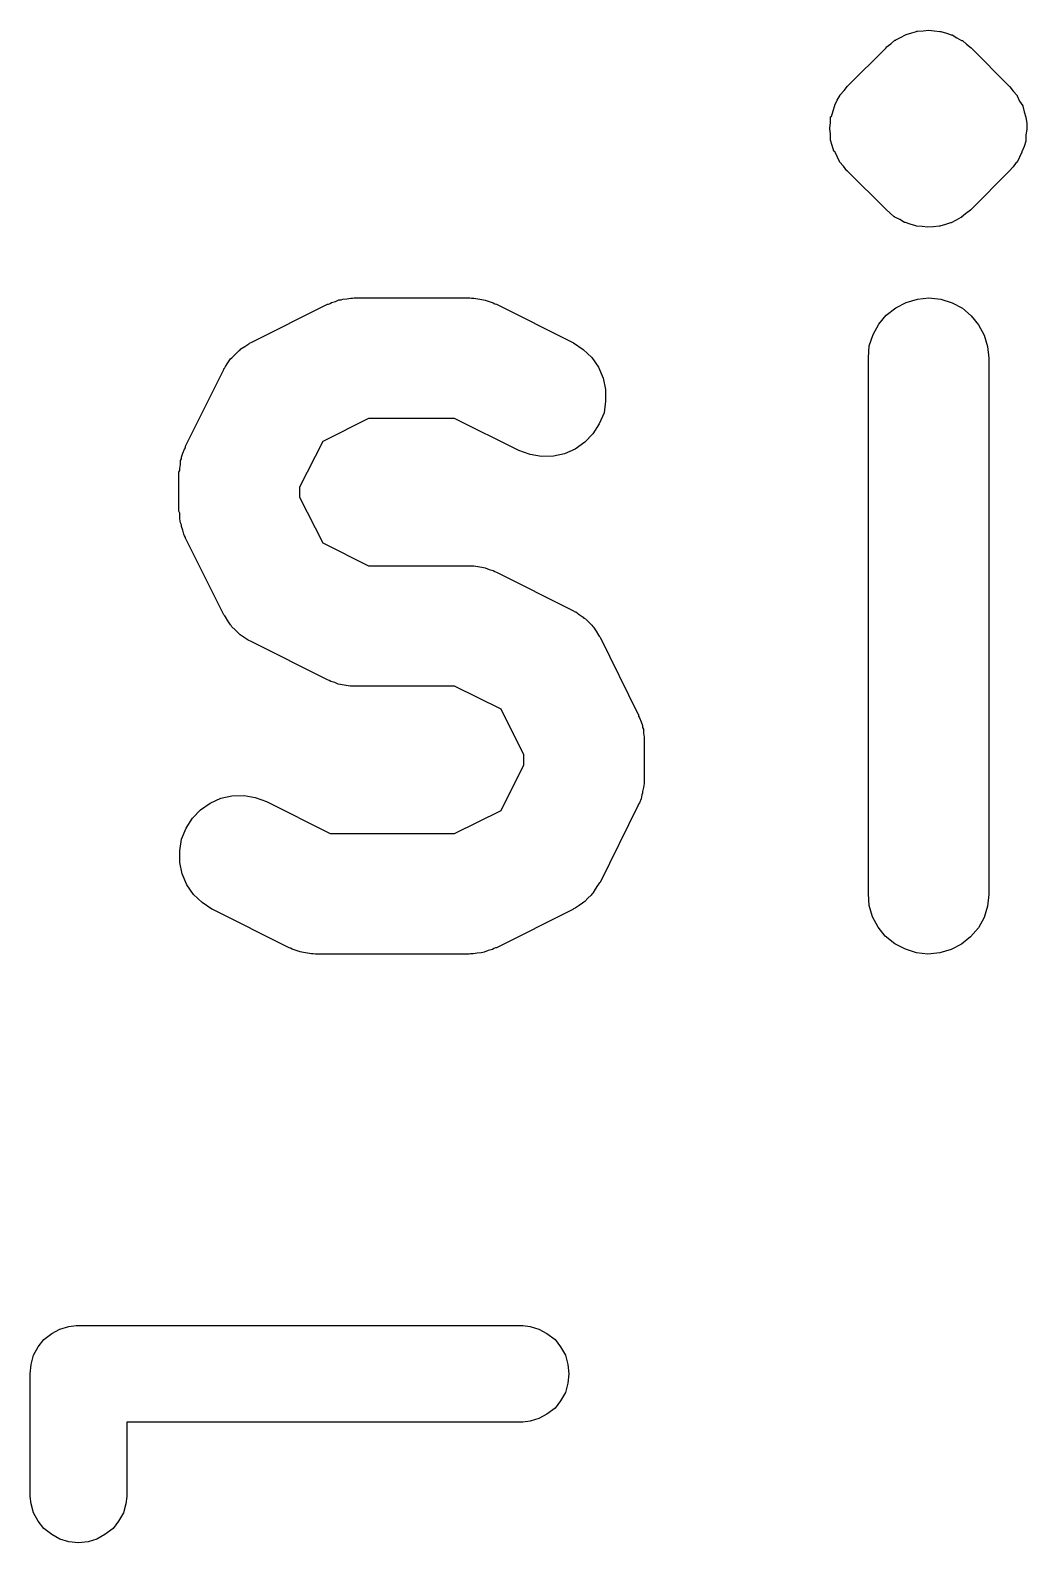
# Model space of a CAD drawing. Extents: x 105.3 to 177.1, y -73.4 to -52.7.
# Drawn here: x 130.58 to 131.82, y -61.94 to -60.057 of the extents above; entities that cross this region are included whole.
import ezdxf

# ---------------------------------------------------------------- set-up
doc = ezdxf.new("R2010")
doc.units = 0
doc.layers.add('BLACK', color=7, linetype='CONTINUOUS')

msp = doc.modelspace()

# ---------------------------------------------------------------- linework, layer by layer
at = {"layer": 'BLACK', "linetype": 'CONTINUOUS'}
for p, q in [((131.663, -60.0663), (131.669, -60.0629)), ((131.669, -60.0629), (131.67, -60.0628)), ((131.669, -60.0629), (131.669, -60.0629)), ((131.67, -60.0627), (131.677, -60.0608)), ((131.67, -60.0628), (131.67, -60.0627)), ((131.67, -60.0628), (131.67, -60.0628)), ((131.677, -60.0608), (131.683, -60.0588)), ((131.683, -60.0588), (131.683, -60.0587)), ((131.683, -60.0587), (131.684, -60.0587)), ((131.684, -60.0587), (131.691, -60.058)), ((131.684, -60.0587), (131.684, -60.0587)), ((131.684, -60.0587), (131.684, -60.0587)), ((131.691, -60.058), (131.698, -60.0574)), ((131.698, -60.0574), (131.698, -60.0574)), ((131.698, -60.0574), (131.698, -60.0574)), ((131.698, -60.0574), (131.698, -60.0574)), ((131.698, -60.0574), (131.705, -60.0581)), ((131.698, -60.0574), (131.698, -60.0574)), ((131.705, -60.0581), (131.712, -60.0589)), ((131.712, -60.0589), (131.713, -60.0589)), ((131.713, -60.0589), (131.713, -60.0589)), ((131.713, -60.0589), (131.713, -60.059)), ((131.713, -60.059), (131.713, -60.059)), ((131.713, -60.059), (131.72, -60.0611)), ((131.72, -60.0611), (131.726, -60.0631)), ((131.726, -60.0631), (131.727, -60.0632)), ((131.727, -60.0632), (131.727, -60.0632)), ((131.727, -60.0632), (131.727, -60.0633)), ((131.727, -60.0633), (131.727, -60.0633)), ((131.727, -60.0633), (131.733, -60.0667)), ((131.597, -60.127), (131.645, -60.0793)), ((131.645, -60.0786), (131.651, -60.0742)), ((131.645, -60.0788), (131.645, -60.0786)), ((131.645, -60.079), (131.645, -60.0788)), ((131.645, -60.0788), (131.645, -60.0788)), ((131.645, -60.0788), (131.645, -60.0788)), ((131.645, -60.0793), (131.645, -60.079)), ((131.645, -60.079), (131.645, -60.079)), ((131.645, -60.079), (131.645, -60.079)), ((131.651, -60.0742), (131.656, -60.0698)), ((131.656, -60.0697), (131.657, -60.0696)), ((131.656, -60.0698), (131.656, -60.0697)), ((131.657, -60.0695), (131.663, -60.0663)), ((131.657, -60.0696), (131.657, -60.0695)), ((131.657, -60.0696), (131.657, -60.0696)), ((131.733, -60.0667), (131.739, -60.0701)), ((131.739, -60.0701), (131.739, -60.0701)), ((131.739, -60.0701), (131.74, -60.0702)), ((131.74, -60.0702), (131.74, -60.0703)), ((131.74, -60.0703), (131.74, -60.0703)), ((131.74, -60.0703), (131.745, -60.0749)), ((131.745, -60.0749), (131.751, -60.0793)), ((131.751, -60.0793), (131.798, -60.127)), ((131.584, -60.1445), (131.588, -60.1383)), ((131.588, -60.1378), (131.593, -60.1324)), ((131.588, -60.1381), (131.588, -60.1378)), ((131.588, -60.1383), (131.588, -60.1381)), ((131.593, -60.1324), (131.597, -60.127)), ((131.798, -60.127), (131.799, -60.1273)), ((131.799, -60.1273), (131.799, -60.1273)), ((131.799, -60.1273), (131.799, -60.1273)), ((131.799, -60.1273), (131.799, -60.1277)), ((131.799, -60.1277), (131.803, -60.1333)), ((131.803, -60.1333), (131.808, -60.1387)), ((131.808, -60.1387), (131.808, -60.1389)), ((131.808, -60.1389), (131.808, -60.1392)), ((131.808, -60.1392), (131.811, -60.1455)), ((131.577, -60.1647), (131.579, -60.1579)), ((131.579, -60.1579), (131.581, -60.1512)), ((131.581, -60.1507), (131.584, -60.1445)), ((131.581, -60.1509), (131.581, -60.1507)), ((131.581, -60.1512), (131.581, -60.1509)), ((131.811, -60.1455), (131.815, -60.1517)), ((131.815, -60.1517), (131.815, -60.1519)), ((131.815, -60.1519), (131.815, -60.1521)), ((131.815, -60.1521), (131.817, -60.159)), ((131.575, -60.1792), (131.576, -60.1722)), ((131.576, -60.1652), (131.577, -60.1649)), ((131.576, -60.1722), (131.576, -60.1652)), ((131.577, -60.1649), (131.577, -60.1647)), ((131.817, -60.159), (131.819, -60.1657)), ((131.819, -60.1657), (131.819, -60.1659)), ((131.819, -60.1659), (131.819, -60.1662)), ((131.819, -60.1662), (131.82, -60.1732)), ((131.82, -60.1732), (131.82, -60.1803)), ((131.575, -60.1795), (131.575, -60.1792)), ((131.575, -60.1797), (131.575, -60.1795)), ((131.576, -60.1867), (131.575, -60.1797)), ((131.576, -60.1938), (131.576, -60.1867)), ((131.576, -60.1941), (131.576, -60.1938)), ((131.576, -60.1943), (131.576, -60.1941)), ((131.578, -60.201), (131.576, -60.1943)), ((131.819, -60.1953), (131.817, -60.202)), ((131.82, -60.1808), (131.819, -60.1877)), ((131.819, -60.1877), (131.819, -60.1948)), ((131.819, -60.1948), (131.819, -60.1951)), ((131.819, -60.1951), (131.819, -60.1953)), ((131.82, -60.1803), (131.82, -60.1805)), ((131.82, -60.1805), (131.82, -60.1808)), ((131.58, -60.2079), (131.578, -60.201)), ((131.58, -60.2081), (131.58, -60.2079)), ((131.581, -60.2083), (131.58, -60.2081)), ((131.584, -60.2146), (131.581, -60.2083)), ((131.587, -60.2208), (131.584, -60.2146)), ((131.814, -60.2093), (131.811, -60.2155)), ((131.817, -60.202), (131.814, -60.2088)), ((131.814, -60.2088), (131.814, -60.2091)), ((131.814, -60.2091), (131.814, -60.2093)), ((131.587, -60.2211), (131.587, -60.2208)), ((131.587, -60.2213), (131.587, -60.2211)), ((131.592, -60.2268), (131.587, -60.2213)), ((131.596, -60.2323), (131.592, -60.2268)), ((131.597, -60.2326), (131.596, -60.2323)), ((131.597, -60.2327), (131.597, -60.2326)), ((131.597, -60.233), (131.597, -60.2327)), ((131.597, -60.2327), (131.597, -60.2327)), ((131.645, -60.2807), (131.597, -60.233)), ((131.798, -60.233), (131.751, -60.2807)), ((131.803, -60.2276), (131.798, -60.233)), ((131.807, -60.2222), (131.803, -60.2276)), ((131.808, -60.2217), (131.807, -60.2219)), ((131.807, -60.2219), (131.807, -60.2222)), ((131.811, -60.2155), (131.808, -60.2217)), ((131.65, -60.2851), (131.645, -60.2807)), ((131.655, -60.2897), (131.65, -60.2851)), ((131.656, -60.2897), (131.655, -60.2897)), ((131.656, -60.2898), (131.656, -60.2897)), ((131.656, -60.2899), (131.656, -60.2898)), ((131.662, -60.2932), (131.656, -60.2899)), ((131.656, -60.2899), (131.656, -60.2899)), ((131.739, -60.2904), (131.738, -60.2905)), ((131.744, -60.2858), (131.739, -60.2902)), ((131.739, -60.2902), (131.739, -60.2903)), ((131.739, -60.2903), (131.739, -60.2904)), ((131.739, -60.2904), (131.739, -60.2904)), ((131.75, -60.2814), (131.744, -60.2858)), ((131.751, -60.2807), (131.75, -60.281)), ((131.75, -60.281), (131.75, -60.281)), ((131.75, -60.281), (131.75, -60.281)), ((131.75, -60.281), (131.75, -60.2812)), ((131.75, -60.2812), (131.75, -60.2812)), ((131.75, -60.2812), (131.75, -60.2812)), ((131.75, -60.2812), (131.75, -60.2814)), ((131.668, -60.2967), (131.662, -60.2932)), ((131.669, -60.2968), (131.668, -60.2967)), ((131.668, -60.2967), (131.668, -60.2967)), ((131.669, -60.2969), (131.669, -60.2968)), ((131.669, -60.2968), (131.669, -60.2968)), ((131.675, -60.2989), (131.669, -60.2969)), ((131.682, -60.301), (131.675, -60.2989)), ((131.683, -60.3011), (131.682, -60.301)), ((131.682, -60.301), (131.682, -60.301)), ((131.69, -60.3019), (131.683, -60.3011)), ((131.683, -60.3011), (131.683, -60.3011)), ((131.683, -60.3011), (131.683, -60.3011)), ((131.697, -60.3026), (131.69, -60.3019)), ((131.704, -60.302), (131.697, -60.3026)), ((131.697, -60.3026), (131.697, -60.3026)), ((131.697, -60.3026), (131.697, -60.3026)), ((131.697, -60.3026), (131.697, -60.3026)), ((131.697, -60.3026), (131.697, -60.3026)), ((131.711, -60.3013), (131.704, -60.302)), ((131.712, -60.3013), (131.711, -60.3013)), ((131.719, -60.2993), (131.712, -60.3012)), ((131.712, -60.3012), (131.712, -60.3013)), ((131.712, -60.3013), (131.712, -60.3013)), ((131.712, -60.3013), (131.712, -60.3013)), ((131.725, -60.2973), (131.719, -60.2993)), ((131.726, -60.2972), (131.725, -60.2973)), ((131.732, -60.2938), (131.726, -60.2971)), ((131.726, -60.2971), (131.726, -60.2971)), ((131.726, -60.2971), (131.726, -60.2972)), ((131.726, -60.2972), (131.726, -60.2972)), ((131.738, -60.2905), (131.732, -60.2938)), ((130.855, -60.4463), (130.95, -60.3986)), ((130.95, -60.3986), (130.951, -60.3982)), ((130.951, -60.3982), (130.953, -60.3974)), ((130.953, -60.3974), (130.955, -60.3964)), ((130.955, -60.3964), (130.96, -60.3949)), ((130.96, -60.3949), (130.964, -60.3931)), ((130.964, -60.3931), (130.967, -60.3928)), ((130.967, -60.3928), (130.969, -60.3921)), ((130.969, -60.3921), (130.974, -60.3916)), ((130.974, -60.3916), (130.979, -60.3908)), ((130.979, -60.3908), (130.981, -60.3909)), ((130.981, -60.3909), (130.983, -60.3907)), ((130.983, -60.3907), (131.126, -60.3907)), ((131.126, -60.3907), (131.127, -60.3907)), ((131.127, -60.3907), (131.129, -60.391)), ((131.129, -60.391), (131.132, -60.3909)), ((131.132, -60.3909), (131.137, -60.3918)), ((131.137, -60.3918), (131.142, -60.3924)), ((131.142, -60.3924), (131.144, -60.393)), ((131.144, -60.393), (131.146, -60.3934)), ((131.146, -60.3934), (131.151, -60.3952)), ((131.151, -60.3952), (131.156, -60.3968)), ((131.156, -60.3968), (131.158, -60.3978)), ((131.158, -60.3978), (131.16, -60.3986)), ((131.16, -60.3986), (131.255, -60.4463)), ((131.645, -60.4121), (131.657, -60.403)), ((131.657, -60.403), (131.67, -60.3962)), ((131.67, -60.3962), (131.684, -60.392)), ((131.684, -60.392), (131.698, -60.3907)), ((131.698, -60.3907), (131.713, -60.3922)), ((131.713, -60.3922), (131.727, -60.3966)), ((131.727, -60.3966), (131.74, -60.4035)), ((131.636, -60.4233), (131.645, -60.4121)), ((131.74, -60.4035), (131.751, -60.4129)), ((131.751, -60.4129), (131.76, -60.4242)), ((131.624, -60.4501), (131.629, -60.4362)), ((131.629, -60.4362), (131.636, -60.4233)), ((131.76, -60.4242), (131.767, -60.4371)), ((131.767, -60.4371), (131.771, -60.4511)), ((130.836, -60.4602), (130.84, -60.4561)), ((130.84, -60.4561), (130.841, -60.4552)), ((130.841, -60.4552), (130.842, -60.454)), ((130.842, -60.454), (130.847, -60.451)), ((130.847, -60.451), (130.852, -60.4478)), ((130.852, -60.4478), (130.853, -60.4471)), ((130.853, -60.4471), (130.855, -60.4463)), ((131.255, -60.4463), (131.256, -60.4467)), ((131.256, -60.4467), (131.268, -60.4547)), ((131.268, -60.4547), (131.279, -60.4649)), ((131.623, -60.4647), (131.624, -60.4501)), ((131.771, -60.4511), (131.773, -60.4657)), ((130.821, -60.4789), (130.822, -60.4775)), ((130.822, -60.4775), (130.823, -60.476)), ((130.823, -60.476), (130.826, -60.4714)), ((130.826, -60.4714), (130.829, -60.4666)), ((130.829, -60.4666), (130.831, -60.4654)), ((130.831, -60.4654), (130.832, -60.4641)), ((130.832, -60.4641), (130.836, -60.4602)), ((131.279, -60.4649), (131.287, -60.4769)), ((131.287, -60.4769), (131.293, -60.4904)), ((131.623, -60.4657), (131.623, -60.4647)), ((131.623, -61.1324), (131.623, -60.4657)), ((131.773, -60.4657), (131.773, -61.1324)), ((130.773, -60.575), (130.821, -60.4798)), ((130.821, -60.4798), (130.821, -60.4789)), ((131.293, -60.4904), (131.296, -60.5047)), ((131.296, -60.5047), (131.296, -60.5193)), ((131.294, -60.5337), (131.288, -60.5473)), ((131.296, -60.5193), (131.294, -60.5337)), ((131.001, -60.5407), (130.944, -60.5692)), ((131.108, -60.5407), (131.001, -60.5407)), ((131.188, -60.5804), (131.108, -60.5407)), ((131.288, -60.5473), (131.28, -60.5597)), ((130.944, -60.5692), (130.915, -60.6263)), ((131.27, -60.5702), (131.258, -60.5787)), ((131.28, -60.5597), (131.27, -60.5702)), ((130.767, -60.593), (130.768, -60.5909)), ((130.768, -60.5887), (130.77, -60.5839)), ((130.768, -60.5909), (130.768, -60.5887)), ((130.77, -60.5839), (130.772, -60.579)), ((130.772, -60.579), (130.773, -60.5771)), ((130.773, -60.5771), (130.773, -60.575)), ((131.202, -60.5857), (131.188, -60.5804)), ((131.216, -60.5881), (131.202, -60.5857)), ((131.231, -60.5878), (131.216, -60.5881)), ((131.245, -60.5846), (131.231, -60.5878)), ((131.258, -60.5787), (131.245, -60.5846)), ((130.765, -60.6075), (130.766, -60.6053)), ((130.765, -60.6086), (130.765, -60.6075)), ((130.765, -60.6562), (130.765, -60.6086)), ((130.766, -60.6031), (130.767, -60.5981)), ((130.766, -60.6053), (130.766, -60.6031)), ((130.767, -60.5981), (130.767, -60.593)), ((130.915, -60.6263), (130.915, -60.6385)), ((130.915, -60.6385), (130.944, -60.6955)), ((130.766, -60.6584), (130.765, -60.6562)), ((130.766, -60.6606), (130.766, -60.6584)), ((130.766, -60.6656), (130.766, -60.6606)), ((130.767, -60.6708), (130.766, -60.6656)), ((130.768, -60.6729), (130.767, -60.6708)), ((130.768, -60.6751), (130.768, -60.6729)), ((130.77, -60.6799), (130.768, -60.6751)), ((130.771, -60.6848), (130.77, -60.6799)), ((130.772, -60.6867), (130.771, -60.6848)), ((130.773, -60.6888), (130.772, -60.6867)), ((130.773, -60.6897), (130.773, -60.6888)), ((130.821, -60.785), (130.773, -60.6897)), ((130.944, -60.6955), (131.001, -60.724)), ((131.001, -60.724), (131.126, -60.724)), ((131.126, -60.724), (131.127, -60.7241)), ((131.127, -60.7241), (131.129, -60.7243)), ((131.129, -60.7243), (131.132, -60.7242)), ((131.132, -60.7242), (131.137, -60.7251)), ((131.137, -60.7251), (131.142, -60.7257)), ((131.142, -60.7257), (131.144, -60.7264)), ((131.144, -60.7264), (131.146, -60.7267)), ((131.146, -60.7267), (131.151, -60.7286)), ((131.151, -60.7286), (131.156, -60.7301)), ((131.156, -60.7301), (131.158, -60.7312)), ((131.158, -60.7312), (131.16, -60.732)), ((131.16, -60.732), (131.255, -60.7796)), ((131.255, -60.7796), (131.256, -60.7801)), ((130.822, -60.7863), (130.821, -60.785)), ((130.823, -60.7878), (130.822, -60.7863)), ((130.826, -60.7925), (130.823, -60.7878)), ((130.829, -60.7974), (130.826, -60.7925)), ((130.83, -60.7985), (130.829, -60.7974)), ((130.831, -60.7999), (130.83, -60.7985)), ((131.256, -60.7801), (131.257, -60.7809)), ((131.257, -60.7809), (131.259, -60.7816)), ((131.259, -60.7816), (131.263, -60.7849)), ((131.263, -60.7849), (131.268, -60.788)), ((131.268, -60.788), (131.269, -60.7892)), ((131.269, -60.7892), (131.271, -60.7901)), ((131.271, -60.7901), (131.275, -60.7942)), ((131.275, -60.7942), (131.279, -60.7982)), ((131.279, -60.7982), (131.28, -60.7996)), ((130.835, -60.8038), (130.831, -60.7999)), ((130.839, -60.808), (130.835, -60.8038)), ((130.84, -60.8089), (130.839, -60.808)), ((130.841, -60.8101), (130.84, -60.8089)), ((130.846, -60.8132), (130.841, -60.8101)), ((130.851, -60.8165), (130.846, -60.8132)), ((130.852, -60.8171), (130.851, -60.8165)), ((130.854, -60.818), (130.852, -60.8171)), ((131.28, -60.7996), (131.281, -60.8007)), ((131.281, -60.8007), (131.284, -60.8056)), ((131.284, -60.8056), (131.287, -60.8103)), ((131.287, -60.8103), (131.288, -60.8118)), ((131.288, -60.8118), (131.289, -60.8131)), ((131.289, -60.8131), (131.336, -60.9084)), ((130.855, -60.8185), (130.854, -60.818)), ((130.95, -60.8661), (130.855, -60.8185)), ((130.952, -60.8669), (130.95, -60.8661)), ((130.954, -60.868), (130.952, -60.8669)), ((130.959, -60.8695), (130.954, -60.868)), ((130.963, -60.8714), (130.959, -60.8695)), ((130.966, -60.8717), (130.963, -60.8714)), ((130.968, -60.8724), (130.966, -60.8717)), ((130.973, -60.873), (130.968, -60.8724)), ((130.978, -60.8738), (130.973, -60.873)), ((130.98, -60.8738), (130.978, -60.8738)), ((130.982, -60.874), (130.98, -60.8738)), ((130.983, -60.874), (130.982, -60.874)), ((131.108, -60.874), (130.983, -60.874)), ((131.166, -60.9026), (131.108, -60.874)), ((131.194, -60.9596), (131.166, -60.9026)), ((131.336, -60.9084), (131.337, -60.9093)), ((131.337, -60.9093), (131.337, -60.9114)), ((131.337, -60.9114), (131.338, -60.9133)), ((131.338, -60.9133), (131.34, -60.9182)), ((131.34, -60.9182), (131.342, -60.923)), ((131.342, -60.923), (131.342, -60.9252)), ((131.342, -60.9252), (131.343, -60.9273)), ((131.343, -60.9273), (131.343, -60.9324)), ((131.343, -60.9324), (131.344, -60.9375)), ((131.344, -60.9375), (131.344, -60.9397)), ((131.344, -60.9397), (131.344, -60.9419)), ((131.344, -60.9419), (131.344, -60.9895)), ((131.194, -60.9718), (131.194, -60.9596)), ((131.166, -61.0289), (131.194, -60.9718)), ((131.343, -61), (131.342, -61.0051)), ((131.342, -61.0051), (131.342, -61.0072)), ((131.344, -60.995), (131.343, -61)), ((131.344, -60.9895), (131.344, -60.9906)), ((131.344, -60.9906), (131.344, -60.9928)), ((131.344, -60.9928), (131.344, -60.995)), ((130.792, -61.0278), (130.804, -61.0194)), ((130.804, -61.0194), (130.817, -61.0135)), ((130.817, -61.0135), (130.831, -61.0103)), ((130.831, -61.0103), (130.846, -61.01)), ((130.846, -61.01), (130.86, -61.0124)), ((130.86, -61.0124), (130.874, -61.0177)), ((130.874, -61.0177), (130.953, -61.0574)), ((131.336, -61.0231), (131.289, -61.1183)), ((131.337, -61.021), (131.336, -61.0231)), ((131.338, -61.0191), (131.337, -61.021)), ((131.34, -61.0142), (131.338, -61.0191)), ((131.341, -61.0094), (131.34, -61.0142)), ((131.342, -61.0072), (131.341, -61.0094)), ((130.774, -61.0508), (130.782, -61.0384)), ((130.782, -61.0384), (130.792, -61.0278)), ((131.108, -61.0574), (131.166, -61.0289)), ((130.768, -61.0644), (130.774, -61.0508)), ((130.953, -61.0574), (131.108, -61.0574)), ((130.766, -61.0788), (130.768, -61.0644)), ((130.766, -61.0934), (130.766, -61.0788)), ((130.769, -61.1077), (130.766, -61.0934)), ((130.775, -61.1212), (130.769, -61.1077)), ((131.289, -61.1183), (131.288, -61.1192)), ((130.783, -61.1332), (130.775, -61.1212)), ((130.794, -61.1434), (130.783, -61.1332)), ((131.278, -61.134), (131.274, -61.1379)), ((131.279, -61.1327), (131.278, -61.134)), ((131.28, -61.1315), (131.279, -61.1327)), ((131.283, -61.1267), (131.28, -61.1315)), ((131.286, -61.1221), (131.283, -61.1267)), ((131.287, -61.1206), (131.286, -61.1221)), ((131.288, -61.1192), (131.287, -61.1206)), ((131.624, -61.1469), (131.623, -61.1324)), ((131.773, -61.1334), (131.771, -61.148)), ((131.773, -61.1324), (131.773, -61.1334)), ((130.806, -61.1514), (130.794, -61.1434)), ((130.807, -61.1518), (130.806, -61.1514)), ((130.902, -61.1995), (130.807, -61.1518)), ((131.255, -61.1518), (131.16, -61.1995)), ((131.256, -61.151), (131.255, -61.1518)), ((131.258, -61.1503), (131.256, -61.151)), ((131.263, -61.1471), (131.258, -61.1503)), ((131.267, -61.1441), (131.263, -61.1471)), ((131.269, -61.1429), (131.267, -61.1441)), ((131.27, -61.142), (131.269, -61.1429)), ((131.274, -61.1379), (131.27, -61.142)), ((131.628, -61.161), (131.624, -61.1469)), ((131.771, -61.148), (131.767, -61.1619)), ((131.635, -61.1739), (131.628, -61.161)), ((131.644, -61.1852), (131.635, -61.1739)), ((131.76, -61.1748), (131.75, -61.186)), ((131.767, -61.1619), (131.76, -61.1748)), ((131.656, -61.1946), (131.644, -61.1852)), ((131.75, -61.186), (131.739, -61.1951)), ((130.904, -61.2003), (130.902, -61.1995)), ((130.906, -61.2013), (130.904, -61.2003)), ((130.911, -61.2029), (130.906, -61.2013)), ((130.916, -61.2047), (130.911, -61.2029)), ((130.918, -61.2051), (130.916, -61.2047)), ((130.92, -61.2057), (130.918, -61.2051)), ((130.925, -61.2063), (130.92, -61.2057)), ((130.93, -61.2072), (130.925, -61.2063)), ((130.932, -61.2071), (130.93, -61.2072)), ((130.935, -61.2074), (130.932, -61.2071)), ((130.936, -61.2074), (130.935, -61.2074)), ((131.126, -61.2074), (130.936, -61.2074)), ((131.128, -61.2072), (131.126, -61.2074)), ((131.131, -61.2073), (131.128, -61.2072)), ((131.136, -61.2065), (131.131, -61.2073)), ((131.141, -61.206), (131.136, -61.2065)), ((131.143, -61.2053), (131.141, -61.206)), ((131.145, -61.205), (131.143, -61.2053)), ((131.15, -61.2032), (131.145, -61.205)), ((131.155, -61.2017), (131.15, -61.2032)), ((131.157, -61.2007), (131.155, -61.2017)), ((131.159, -61.1999), (131.157, -61.2007)), ((131.16, -61.1995), (131.159, -61.1999)), ((131.669, -61.2015), (131.656, -61.1946)), ((131.683, -61.2058), (131.669, -61.2015)), ((131.697, -61.2074), (131.683, -61.2058)), ((131.712, -61.2061), (131.697, -61.2074)), ((131.726, -61.2019), (131.712, -61.2061)), ((131.739, -61.1951), (131.726, -61.2019)), ((130.597, -61.6874), (130.607, -61.6799)), ((130.607, -61.6799), (130.617, -61.6743)), ((130.617, -61.6743), (130.628, -61.6709)), ((130.628, -61.6709), (130.637, -61.67)), ((130.637, -61.67), (130.64, -61.6697)), ((130.637, -61.67), (130.637, -61.67)), ((130.64, -61.6697), (130.643, -61.67)), ((130.643, -61.67), (131.193, -61.67)), ((131.193, -61.67), (131.202, -61.6709)), ((131.202, -61.6709), (131.213, -61.6743)), ((131.213, -61.6743), (131.223, -61.6799)), ((131.223, -61.6799), (131.233, -61.6874)), ((130.584, -61.7069), (130.59, -61.6965)), ((130.59, -61.6965), (130.597, -61.6874)), ((131.233, -61.6874), (131.24, -61.6965)), ((131.24, -61.6965), (131.246, -61.7069)), ((130.58, -61.73), (130.581, -61.7182)), ((130.581, -61.7182), (130.584, -61.7069)), ((131.246, -61.7069), (131.249, -61.7182)), ((131.249, -61.7182), (131.25, -61.73)), ((130.58, -61.733), (130.58, -61.73)), ((130.58, -61.8829), (130.58, -61.733)), ((131.25, -61.73), (131.249, -61.7418)), ((131.246, -61.7531), (131.24, -61.7635)), ((131.249, -61.7418), (131.246, -61.7531)), ((131.233, -61.7726), (131.223, -61.7801)), ((131.24, -61.7635), (131.233, -61.7726)), ((131.193, -61.79), (130.7, -61.79)), ((130.7, -61.79), (130.7, -61.8829)), ((131.202, -61.7891), (131.193, -61.79)), ((131.213, -61.7857), (131.202, -61.7891)), ((131.223, -61.7801), (131.213, -61.7857)), ((130.581, -61.8918), (130.58, -61.8829)), ((130.7, -61.8829), (130.699, -61.8918)), ((130.584, -61.9031), (130.581, -61.8918)), ((130.59, -61.9135), (130.584, -61.9031)), ((130.696, -61.9031), (130.69, -61.9135)), ((130.699, -61.8918), (130.696, -61.9031)), ((130.597, -61.9226), (130.59, -61.9135)), ((130.607, -61.9301), (130.597, -61.9226)), ((130.683, -61.9226), (130.673, -61.9301)), ((130.69, -61.9135), (130.683, -61.9226)), ((130.617, -61.9357), (130.607, -61.9301)), ((130.628, -61.9391), (130.617, -61.9357)), ((130.64, -61.9403), (130.628, -61.9391)), ((130.652, -61.9391), (130.64, -61.9403)), ((130.663, -61.9357), (130.652, -61.9391)), ((130.673, -61.9301), (130.663, -61.9357))]:
    msp.add_line(p, q, dxfattribs=at)

doc.saveas('drawing.dxf')
